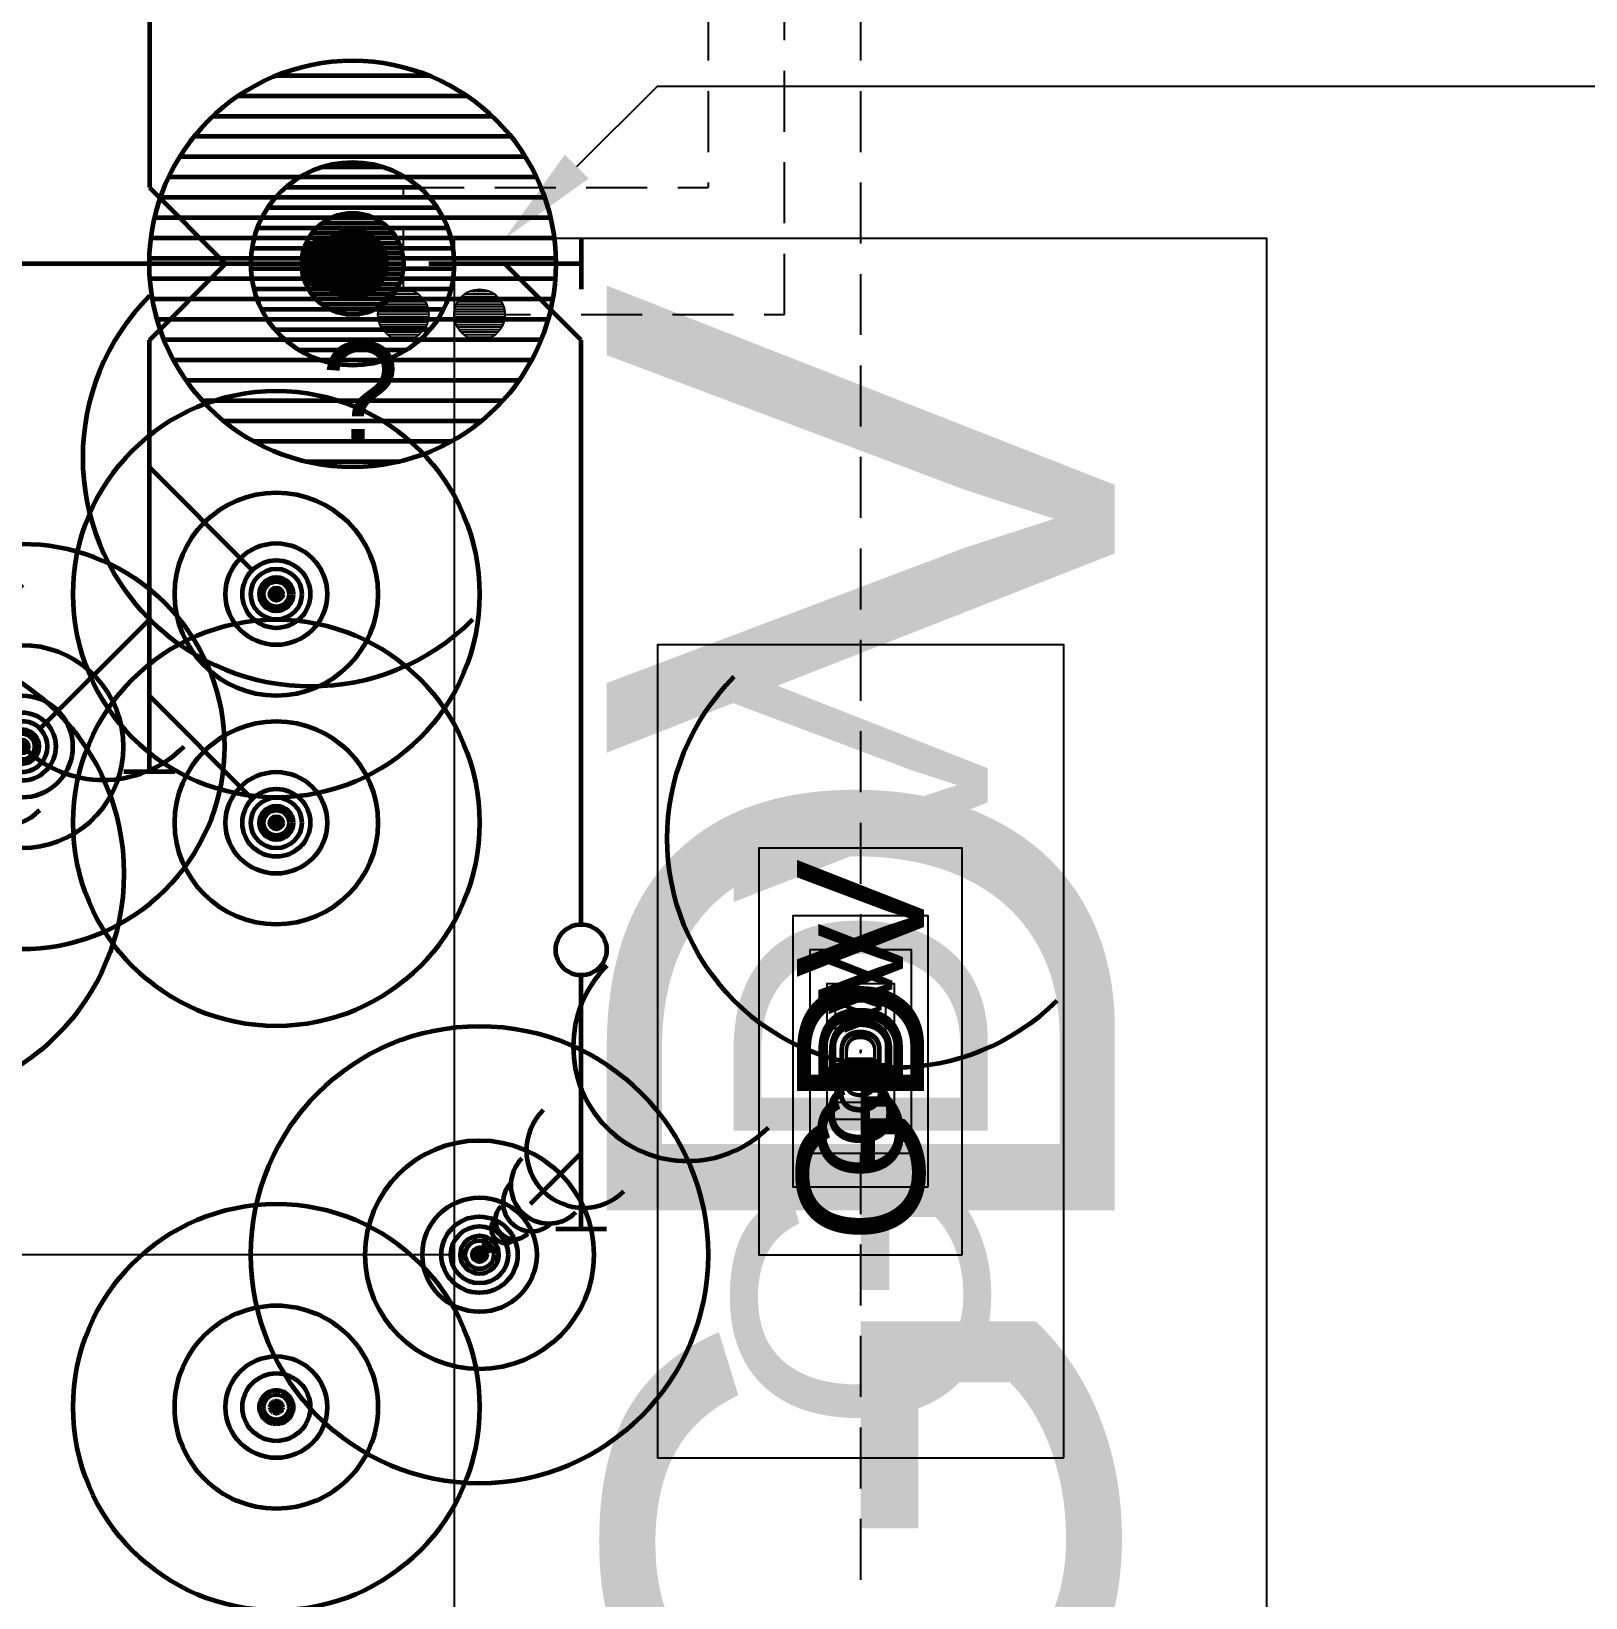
# Model space of a CAD drawing. Extents: x -3956 to 1666, y -2601 to 1886.
# Drawn here: x -605.9 to -422.4, y 336.2 to 521.2 of the extents above; entities that cross this region are included whole.
import ezdxf
from ezdxf.enums import TextEntityAlignment as Align

# ---------------------------------------------------------------- set-up
doc = ezdxf.new("R2010")
doc.units = 0
doc.header["$LTSCALE"] = 36
doc.header["$MEASUREMENT"] = 0
doc.linetypes.add('VENT', pattern=[0.30000000000000004, 0.2, -0.1])
for name, color, linetype in [('G-ANNO-TEXT', 70, 'Continuous'), ('P-GOIV-N', 3, 'VENT'), ('P-GOIV-N @ 1 (1)', 3, 'VENT'), ('P-GOIV-N @ 1 (2)', 3, 'VENT'), ('P-GOIV-N @ 12', 3, 'VENT'), ('P-GOIV-N @ 128', 3, 'VENT'), ('P-GOIV-N @ 16', 3, 'VENT'), ('P-GOIV-N @ 192', 3, 'VENT'), ('P-GOIV-N @ 2', 3, 'VENT'), ('P-GOIV-N @ 24', 3, 'VENT'), ('P-GOIV-N @ 384', 3, 'VENT'), ('P-GOIV-N @ 4', 3, 'VENT'), ('P-GOIV-N @ 48', 3, 'VENT'), ('P-GOIV-N @ 64', 3, 'VENT'), ('P-GOIV-N @ 768', 3, 'VENT'), ('P-GOIV-N @ 8', 3, 'VENT'), ('P-GOIV-N @ 96', 3, 'VENT'), ('P-GV-N', 3, 'VENT'), ('P-GV-N @ 1 (1)', 3, 'VENT'), ('P-GV-N @ 1 (2)', 3, 'VENT'), ('P-GV-N @ 128', 3, 'VENT'), ('P-GV-N @ 192', 3, 'VENT'), ('P-GV-N @ 384', 3, 'VENT'), ('P-GV-N @ 48', 3, 'VENT'), ('P-GV-N @ 64', 3, 'VENT'), ('P-GV-N @ 768', 3, 'VENT'), ('P-GV-N @ 96', 3, 'VENT'), ('P-TP-N', 4, 'Continuous')]:
    doc.layers.add(name, color=color, linetype=linetype)
doc.layers.add('P-SAN-DFU', color=7, linetype='Continuous', plot=False)
for name, color, linetype, lineweight in [('P-SAN-N', 6, 'Continuous', 60), ('P-SAN-N @ 1 (1)', 6, 'Continuous', 60), ('P-SAN-N @ 1 (2)', 6, 'Continuous', 60), ('P-SAN-N @ 12', 6, 'Continuous', 60), ('P-SAN-N @ 128', 6, 'Continuous', 60), ('P-SAN-N @ 16', 6, 'Continuous', 60), ('P-SAN-N @ 192', 6, 'Continuous', 60), ('P-SAN-N @ 2', 6, 'Continuous', 60), ('P-SAN-N @ 24', 6, 'Continuous', 60), ('P-SAN-N @ 384', 6, 'Continuous', 60), ('P-SAN-N @ 4', 6, 'Continuous', 60), ('P-SAN-N @ 48', 6, 'Continuous', 60), ('P-SAN-N @ 64', 6, 'Continuous', 60), ('P-SAN-N @ 768', 6, 'Continuous', 60), ('P-SAN-N @ 8', 6, 'Continuous', 60), ('P-SAN-N @ 96', 6, 'Continuous', 60), ('P-SANV-N', 5, 'VENT', 60), ('P-SANV-N @ 1 (1)', 5, 'VENT', 60), ('P-SANV-N @ 1 (2)', 5, 'VENT', 60), ('P-SANV-N @ 12', 5, 'VENT', 60), ('P-SANV-N @ 128', 5, 'VENT', 60), ('P-SANV-N @ 16', 5, 'VENT', 60), ('P-SANV-N @ 192', 5, 'VENT', 60), ('P-SANV-N @ 2', 5, 'VENT', 60), ('P-SANV-N @ 24', 5, 'VENT', 60), ('P-SANV-N @ 384', 5, 'VENT', 60), ('P-SANV-N @ 4', 5, 'VENT', 60), ('P-SANV-N @ 48', 5, 'VENT', 60), ('P-SANV-N @ 64', 5, 'VENT', 60), ('P-SANV-N @ 768', 5, 'VENT', 60), ('P-SANV-N @ 8', 5, 'VENT', 60), ('P-SANV-N @ 96', 5, 'VENT', 60)]:
    doc.layers.add(name, color=color, linetype=linetype, lineweight=lineweight)
doc.styles.add('Arial', font='arial.ttf')

# ---------------------------------------------------------------- blocks, each defined once
blk = doc.blocks.new('*U25')
h = blk.add_hatch()
h.set_pattern_fill('ANSI31', color=256, scale=0.025, angle=135)
h.set_pattern_definition([(180, (0, 0), (-4.336808689942018e-19, -0.003125), [])])
edge = h.paths.add_edge_path()
edge.add_arc((-3.469446951953614e-18, -6.938893903907228e-18), 0.03125000000000001, 0, 360)
blk.add_circle((0, 0), 0.03125)
blk = doc.blocks.new('*U1678')
at = {"layer": 'P-GOIV-N @ 1 (1)'}
blk.add_blockref('*U25', (-556.0000000149366, 565.7428015229962), dxfattribs=at)
at = {"layer": 'P-GOIV-N @ 1 (2)'}
blk.add_blockref('*U25', (-556.0000000149366, 565.7428015229962), dxfattribs=at)
at = {"layer": 'P-GOIV-N @ 12', "xscale": 12, "yscale": 12, "zscale": 12}
blk.add_blockref('*U25', (-556.0000000149366, 565.7428015229962), dxfattribs=at)
at = {"layer": 'P-GOIV-N @ 128', "xscale": 128, "yscale": 128, "zscale": 128}
blk.add_blockref('*U25', (-556.0000000149366, 565.7428015229962), dxfattribs=at)
at = {"layer": 'P-GOIV-N @ 16', "xscale": 16, "yscale": 16, "zscale": 16}
blk.add_blockref('*U25', (-556.0000000149366, 565.7428015229962), dxfattribs=at)
at = {"layer": 'P-GOIV-N @ 192', "xscale": 192, "yscale": 192, "zscale": 192}
blk.add_blockref('*U25', (-556.0000000149366, 565.7428015229962), dxfattribs=at)
at = {"layer": 'P-GOIV-N @ 2', "xscale": 2, "yscale": 2, "zscale": 2}
blk.add_blockref('*U25', (-556.0000000149366, 565.7428015229962), dxfattribs=at)
at = {"layer": 'P-GOIV-N @ 24', "xscale": 24, "yscale": 24, "zscale": 24}
blk.add_blockref('*U25', (-556.0000000149366, 565.7428015229962), dxfattribs=at)
at = {"layer": 'P-GOIV-N @ 384', "xscale": 384, "yscale": 384, "zscale": 384}
blk.add_blockref('*U25', (-556.0000000149366, 565.7428015229962), dxfattribs=at)
at = {"layer": 'P-GOIV-N @ 4', "xscale": 4, "yscale": 4, "zscale": 4}
blk.add_blockref('*U25', (-556.0000000149366, 565.7428015229962), dxfattribs=at)
at = {"layer": 'P-GOIV-N @ 48', "xscale": 48, "yscale": 48, "zscale": 48}
blk.add_blockref('*U25', (-556.0000000149366, 565.7428015229962), dxfattribs=at)
at = {"layer": 'P-GOIV-N @ 64', "xscale": 64, "yscale": 64, "zscale": 64}
blk.add_blockref('*U25', (-556.0000000149366, 565.7428015229962), dxfattribs=at)
at = {"layer": 'P-GOIV-N @ 768', "xscale": 768, "yscale": 768, "zscale": 768}
blk.add_blockref('*U25', (-556.0000000149366, 565.7428015229962), dxfattribs=at)
at = {"layer": 'P-GOIV-N @ 8', "xscale": 8, "yscale": 8, "zscale": 8}
blk.add_blockref('*U25', (-556.0000000149366, 565.7428015229962), dxfattribs=at)
at = {"layer": 'P-GOIV-N @ 96', "xscale": 96, "yscale": 96, "zscale": 96}
blk.add_blockref('*U25', (-553.0000000149366, 487.7428015229962), dxfattribs=at)
blk = doc.blocks.new('*U1679')
at = {"layer": 'P-GOIV-N @ 1 (1)'}
blk.add_blockref('*U25', (-556.0000000149366, 556.7428015229962), dxfattribs=at)
at = {"layer": 'P-GOIV-N @ 1 (2)'}
blk.add_blockref('*U25', (-556.0000000149366, 556.7428015229962), dxfattribs=at)
at = {"layer": 'P-GOIV-N @ 12', "xscale": 12, "yscale": 12, "zscale": 12}
blk.add_blockref('*U25', (-556.0000000149366, 556.7428015229962), dxfattribs=at)
at = {"layer": 'P-GOIV-N @ 128', "xscale": 128, "yscale": 128, "zscale": 128}
blk.add_blockref('*U25', (-556.0000000149366, 556.7428015229962), dxfattribs=at)
at = {"layer": 'P-GOIV-N @ 16', "xscale": 16, "yscale": 16, "zscale": 16}
blk.add_blockref('*U25', (-556.0000000149366, 556.7428015229962), dxfattribs=at)
at = {"layer": 'P-GOIV-N @ 192', "xscale": 192, "yscale": 192, "zscale": 192}
blk.add_blockref('*U25', (-556.0000000149366, 556.7428015229962), dxfattribs=at)
at = {"layer": 'P-GOIV-N @ 2', "xscale": 2, "yscale": 2, "zscale": 2}
blk.add_blockref('*U25', (-556.0000000149366, 556.7428015229962), dxfattribs=at)
at = {"layer": 'P-GOIV-N @ 24', "xscale": 24, "yscale": 24, "zscale": 24}
blk.add_blockref('*U25', (-556.0000000149366, 556.7428015229962), dxfattribs=at)
at = {"layer": 'P-GOIV-N @ 384', "xscale": 384, "yscale": 384, "zscale": 384}
blk.add_blockref('*U25', (-556.0000000149366, 556.7428015229962), dxfattribs=at)
at = {"layer": 'P-GOIV-N @ 4', "xscale": 4, "yscale": 4, "zscale": 4}
blk.add_blockref('*U25', (-556.0000000149366, 556.7428015229962), dxfattribs=at)
at = {"layer": 'P-GOIV-N @ 48', "xscale": 48, "yscale": 48, "zscale": 48}
blk.add_blockref('*U25', (-556.0000000149366, 556.7428015229962), dxfattribs=at)
at = {"layer": 'P-GOIV-N @ 64', "xscale": 64, "yscale": 64, "zscale": 64}
blk.add_blockref('*U25', (-556.0000000149366, 556.7428015229962), dxfattribs=at)
at = {"layer": 'P-GOIV-N @ 768', "xscale": 768, "yscale": 768, "zscale": 768}
blk.add_blockref('*U25', (-556.0000000149366, 556.7428015229962), dxfattribs=at)
at = {"layer": 'P-GOIV-N @ 8', "xscale": 8, "yscale": 8, "zscale": 8}
blk.add_blockref('*U25', (-556.0000000149366, 556.7428015229962), dxfattribs=at)
at = {"layer": 'P-GOIV-N @ 96', "xscale": 96, "yscale": 96, "zscale": 96}
blk.add_blockref('*U25', (-562.0000000149366, 487.7428015229962), dxfattribs=at)
blk = doc.blocks.new('*U1689')
at = {"layer": 'P-SAN-N @ 1 (1)'}
blk.add_blockref('*U25', (-568.0000000149366, 493.7428015229962), dxfattribs=at)
at = {"layer": 'P-SAN-N @ 1 (2)'}
blk.add_blockref('*U25', (-568.0000000149366, 493.7428015229962), dxfattribs=at)
at = {"layer": 'P-SAN-N @ 12', "xscale": 12, "yscale": 12, "zscale": 12}
blk.add_blockref('*U25', (-568.0000000149366, 493.7428015229962), dxfattribs=at)
at = {"layer": 'P-SAN-N @ 128', "xscale": 128, "yscale": 128, "zscale": 128}
blk.add_blockref('*U25', (-568.0000000149366, 493.7428015229962), dxfattribs=at)
at = {"layer": 'P-SAN-N @ 16', "xscale": 16, "yscale": 16, "zscale": 16}
blk.add_blockref('*U25', (-568.0000000149366, 493.7428015229962), dxfattribs=at)
at = {"layer": 'P-SAN-N @ 192', "xscale": 192, "yscale": 192, "zscale": 192}
blk.add_blockref('*U25', (-568.0000000149366, 493.7428015229962), dxfattribs=at)
at = {"layer": 'P-SAN-N @ 2', "xscale": 2, "yscale": 2, "zscale": 2}
blk.add_blockref('*U25', (-568.0000000149366, 493.7428015229962), dxfattribs=at)
at = {"layer": 'P-SAN-N @ 24', "xscale": 24, "yscale": 24, "zscale": 24}
blk.add_blockref('*U25', (-568.0000000149366, 493.7428015229962), dxfattribs=at)
at = {"layer": 'P-SAN-N @ 384', "xscale": 384, "yscale": 384, "zscale": 384}
blk.add_blockref('*U25', (-568.0000000149366, 493.7428015229962), dxfattribs=at)
at = {"layer": 'P-SAN-N @ 4', "xscale": 4, "yscale": 4, "zscale": 4}
blk.add_blockref('*U25', (-568.0000000149366, 493.7428015229962), dxfattribs=at)
at = {"layer": 'P-SAN-N @ 48', "xscale": 48, "yscale": 48, "zscale": 48}
blk.add_blockref('*U25', (-568.0000000149366, 493.7428015229962), dxfattribs=at)
at = {"layer": 'P-SAN-N @ 64', "xscale": 64, "yscale": 64, "zscale": 64}
blk.add_blockref('*U25', (-568.0000000149366, 493.7428015229962), dxfattribs=at)
at = {"layer": 'P-SAN-N @ 768', "xscale": 768, "yscale": 768, "zscale": 768}
blk.add_blockref('*U25', (-568.0000000149366, 493.7428015229962), dxfattribs=at)
at = {"layer": 'P-SAN-N @ 8', "xscale": 8, "yscale": 8, "zscale": 8}
blk.add_blockref('*U25', (-568.0000000149366, 493.7428015229962), dxfattribs=at)
at = {"layer": 'P-SAN-N @ 96', "xscale": 96, "yscale": 96, "zscale": 96}
blk.add_blockref('*U25', (-571.0000000149366, 493.7428015229962), dxfattribs=at)
blk = doc.blocks.new('*U7')
blk.add_circle((0, 0), 0.03125)
blk = doc.blocks.new('*U1690')
at = {"layer": 'P-SAN-N @ 1 (1)'}
blk.add_blockref('*U7', (-577.0000000149366, 427.7428015229962), dxfattribs=at)
at = {"layer": 'P-SAN-N @ 1 (2)'}
blk.add_blockref('*U7', (-577.0000000149366, 427.7428015229962), dxfattribs=at)
at = {"layer": 'P-SAN-N @ 12', "xscale": 12, "yscale": 12, "zscale": 12}
blk.add_blockref('*U7', (-577.0000000149366, 427.7428015229962), dxfattribs=at)
at = {"layer": 'P-SAN-N @ 128', "xscale": 128, "yscale": 128, "zscale": 128}
blk.add_blockref('*U7', (-577.0000000149366, 427.7428015229962), dxfattribs=at)
at = {"layer": 'P-SAN-N @ 16', "xscale": 16, "yscale": 16, "zscale": 16}
blk.add_blockref('*U7', (-577.0000000149366, 427.7428015229962), dxfattribs=at)
at = {"layer": 'P-SAN-N @ 192', "xscale": 192, "yscale": 192, "zscale": 192}
blk.add_blockref('*U7', (-577.0000000149366, 427.7428015229962), dxfattribs=at)
at = {"layer": 'P-SAN-N @ 2', "xscale": 2, "yscale": 2, "zscale": 2}
blk.add_blockref('*U7', (-577.0000000149366, 427.7428015229962), dxfattribs=at)
at = {"layer": 'P-SAN-N @ 24', "xscale": 24, "yscale": 24, "zscale": 24}
blk.add_blockref('*U7', (-577.0000000149366, 427.7428015229962), dxfattribs=at)
at = {"layer": 'P-SAN-N @ 384', "xscale": 384, "yscale": 384, "zscale": 384}
blk.add_blockref('*U7', (-577.0000000149366, 427.7428015229962), dxfattribs=at)
at = {"layer": 'P-SAN-N @ 4', "xscale": 4, "yscale": 4, "zscale": 4}
blk.add_blockref('*U7', (-577.0000000149366, 427.7428015229962), dxfattribs=at)
at = {"layer": 'P-SAN-N @ 48', "xscale": 48, "yscale": 48, "zscale": 48}
blk.add_blockref('*U7', (-577.0000000149366, 427.7428015229962), dxfattribs=at)
at = {"layer": 'P-SAN-N @ 64', "xscale": 64, "yscale": 64, "zscale": 64}
blk.add_blockref('*U7', (-577.0000000149366, 427.7428015229962), dxfattribs=at)
at = {"layer": 'P-SAN-N @ 768', "xscale": 768, "yscale": 768, "zscale": 768}
blk.add_blockref('*U7', (-577.0000000149366, 427.7428015229962), dxfattribs=at)
at = {"layer": 'P-SAN-N @ 8', "xscale": 8, "yscale": 8, "zscale": 8}
blk.add_blockref('*U7', (-577.0000000149366, 427.7428015229962), dxfattribs=at)
at = {"layer": 'P-SAN-N @ 96', "xscale": 96, "yscale": 96, "zscale": 96}
blk.add_blockref('*U7', (-577.0000000149366, 427.7428015229962), dxfattribs=at)
blk = doc.blocks.new('*U1691')
at = {"layer": 'P-SAN-N @ 1 (1)'}
blk.add_blockref('*U7', (-577.0000000149366, 454.7428015229962), dxfattribs=at)
at = {"layer": 'P-SAN-N @ 1 (2)'}
blk.add_blockref('*U7', (-577.0000000149366, 454.7428015229962), dxfattribs=at)
at = {"layer": 'P-SAN-N @ 12', "xscale": 12, "yscale": 12, "zscale": 12}
blk.add_blockref('*U7', (-577.0000000149366, 454.7428015229962), dxfattribs=at)
at = {"layer": 'P-SAN-N @ 128', "xscale": 128, "yscale": 128, "zscale": 128}
blk.add_blockref('*U7', (-577.0000000149366, 454.7428015229962), dxfattribs=at)
at = {"layer": 'P-SAN-N @ 16', "xscale": 16, "yscale": 16, "zscale": 16}
blk.add_blockref('*U7', (-577.0000000149366, 454.7428015229962), dxfattribs=at)
at = {"layer": 'P-SAN-N @ 192', "xscale": 192, "yscale": 192, "zscale": 192}
blk.add_blockref('*U7', (-577.0000000149366, 454.7428015229962), dxfattribs=at)
at = {"layer": 'P-SAN-N @ 2', "xscale": 2, "yscale": 2, "zscale": 2}
blk.add_blockref('*U7', (-577.0000000149366, 454.7428015229962), dxfattribs=at)
at = {"layer": 'P-SAN-N @ 24', "xscale": 24, "yscale": 24, "zscale": 24}
blk.add_blockref('*U7', (-577.0000000149366, 454.7428015229962), dxfattribs=at)
at = {"layer": 'P-SAN-N @ 384', "xscale": 384, "yscale": 384, "zscale": 384}
blk.add_blockref('*U7', (-577.0000000149366, 454.7428015229962), dxfattribs=at)
at = {"layer": 'P-SAN-N @ 4', "xscale": 4, "yscale": 4, "zscale": 4}
blk.add_blockref('*U7', (-577.0000000149366, 454.7428015229962), dxfattribs=at)
at = {"layer": 'P-SAN-N @ 48', "xscale": 48, "yscale": 48, "zscale": 48}
blk.add_blockref('*U7', (-577.0000000149366, 454.7428015229962), dxfattribs=at)
at = {"layer": 'P-SAN-N @ 64', "xscale": 64, "yscale": 64, "zscale": 64}
blk.add_blockref('*U7', (-577.0000000149366, 454.7428015229962), dxfattribs=at)
at = {"layer": 'P-SAN-N @ 768', "xscale": 768, "yscale": 768, "zscale": 768}
blk.add_blockref('*U7', (-577.0000000149366, 454.7428015229962), dxfattribs=at)
at = {"layer": 'P-SAN-N @ 8', "xscale": 8, "yscale": 8, "zscale": 8}
blk.add_blockref('*U7', (-577.0000000149366, 454.7428015229962), dxfattribs=at)
at = {"layer": 'P-SAN-N @ 96', "xscale": 96, "yscale": 96, "zscale": 96}
blk.add_blockref('*U7', (-577.0000000149366, 454.7428015229962), dxfattribs=at)
blk = doc.blocks.new('*U20')
at = {"linetype": 'Continuous'}
blk.add_circle((0, 0), 0.03515625, dxfattribs=at)
blk.add_arc((0.09046299364832541, 2.556089733746285e-18), 0.03515625, 90, 270, dxfattribs=at)
blk = doc.blocks.new('*U1692')
at = {"layer": 'P-SAN-N @ 1 (1)', "rotation": 45}
blk.add_blockref('*U20', (-622.0000000149366, 421.7428015229962), dxfattribs=at)
at = {"layer": 'P-SAN-N @ 1 (2)', "rotation": 45}
blk.add_blockref('*U20', (-622.0000000149366, 421.7428015229962), dxfattribs=at)
at = {"layer": 'P-SAN-N @ 12', "xscale": 12, "yscale": 12, "zscale": 12, "rotation": 44.99999999999999}
blk.add_blockref('*U20', (-622.0000000149366, 421.7428015229962), dxfattribs=at)
at = {"layer": 'P-SAN-N @ 128', "xscale": 128, "yscale": 128, "zscale": 128, "rotation": 45}
blk.add_blockref('*U20', (-622.0000000149366, 421.7428015229962), dxfattribs=at)
at = {"layer": 'P-SAN-N @ 16', "xscale": 16, "yscale": 16, "zscale": 16, "rotation": 45}
blk.add_blockref('*U20', (-622.0000000149366, 421.7428015229962), dxfattribs=at)
at = {"layer": 'P-SAN-N @ 192', "xscale": 192, "yscale": 192, "zscale": 192, "rotation": 44.99999999999999}
blk.add_blockref('*U20', (-622.0000000149366, 421.7428015229962), dxfattribs=at)
at = {"layer": 'P-SAN-N @ 2', "xscale": 2, "yscale": 2, "zscale": 2, "rotation": 45}
blk.add_blockref('*U20', (-622.0000000149366, 421.7428015229962), dxfattribs=at)
at = {"layer": 'P-SAN-N @ 24', "xscale": 24, "yscale": 24, "zscale": 24, "rotation": 44.99999999999999}
blk.add_blockref('*U20', (-622.0000000149366, 421.7428015229962), dxfattribs=at)
at = {"layer": 'P-SAN-N @ 384', "xscale": 384, "yscale": 384, "zscale": 384, "rotation": 44.99999999999999}
blk.add_blockref('*U20', (-622.0000000149366, 421.7428015229962), dxfattribs=at)
at = {"layer": 'P-SAN-N @ 4', "xscale": 4, "yscale": 4, "zscale": 4, "rotation": 45}
blk.add_blockref('*U20', (-622.0000000149366, 421.7428015229962), dxfattribs=at)
at = {"layer": 'P-SAN-N @ 48', "xscale": 48, "yscale": 48, "zscale": 48, "rotation": 44.99999999999999}
blk.add_blockref('*U20', (-622.0000000149366, 421.7428015229962), dxfattribs=at)
at = {"layer": 'P-SAN-N @ 64', "xscale": 64, "yscale": 64, "zscale": 64, "rotation": 45}
blk.add_blockref('*U20', (-622.0000000149366, 421.7428015229962), dxfattribs=at)
at = {"layer": 'P-SAN-N @ 768', "xscale": 768, "yscale": 768, "zscale": 768, "rotation": 44.99999999999999}
blk.add_blockref('*U20', (-622.0000000149366, 421.7428015229962), dxfattribs=at)
at = {"layer": 'P-SAN-N @ 8', "xscale": 8, "yscale": 8, "zscale": 8, "rotation": 45}
blk.add_blockref('*U20', (-622.0000000149366, 421.7428015229962), dxfattribs=at)
at = {"layer": 'P-SAN-N @ 96', "xscale": 96, "yscale": 96, "zscale": 96, "rotation": 44.99999999999999}
blk.add_blockref('*U20', (-622.0000000149366, 421.7428015229962), dxfattribs=at)
blk = doc.blocks.new('Pipe-Plan')
for p, q in [((-0.09375000000000007, -0.03124999999999999), (-0.09375000000000007, 0.03125000000000001)), ((-0.09375000000000007, 7.654042494670958e-18), (-4.510281037539698e-17, -2.8775150500842e-17))]:
    blk.add_line(p, q)
blk = doc.blocks.new('*U1697')
at = {"layer": 'P-SAN-N @ 1 (1)', "rotation": 44.99999999999999}
blk.add_blockref('*U20', (-553.0000000149366, 376.7428015229962), dxfattribs=at)
at = {"layer": 'P-SAN-N @ 1 (2)', "rotation": 44.99999999999999}
blk.add_blockref('*U20', (-553.0000000149366, 376.7428015229962), dxfattribs=at)
at = {"layer": 'P-SAN-N @ 12', "xscale": 12, "yscale": 12, "zscale": 12, "rotation": 44.99999999999999}
blk.add_blockref('*U20', (-553.0000000149366, 376.7428015229962), dxfattribs=at)
at = {"layer": 'P-SAN-N @ 128', "xscale": 128, "yscale": 128, "zscale": 128, "rotation": 44.99999999999999}
blk.add_blockref('*U20', (-553.0000000149366, 376.7428015229962), dxfattribs=at)
at = {"layer": 'P-SAN-N @ 16', "xscale": 16, "yscale": 16, "zscale": 16, "rotation": 44.99999999999999}
blk.add_blockref('*U20', (-553.0000000149366, 376.7428015229962), dxfattribs=at)
at = {"layer": 'P-SAN-N @ 192', "xscale": 192, "yscale": 192, "zscale": 192, "rotation": 44.99999999999999}
blk.add_blockref('*U20', (-553.0000000149366, 376.7428015229962), dxfattribs=at)
at = {"layer": 'P-SAN-N @ 2', "xscale": 2, "yscale": 2, "zscale": 2, "rotation": 44.99999999999999}
blk.add_blockref('*U20', (-553.0000000149366, 376.7428015229962), dxfattribs=at)
at = {"layer": 'P-SAN-N @ 24', "xscale": 24, "yscale": 24, "zscale": 24, "rotation": 44.99999999999999}
blk.add_blockref('*U20', (-553.0000000149366, 376.7428015229962), dxfattribs=at)
at = {"layer": 'P-SAN-N @ 384', "xscale": 384, "yscale": 384, "zscale": 384, "rotation": 44.99999999999999}
blk.add_blockref('*U20', (-553.0000000149366, 376.7428015229962), dxfattribs=at)
at = {"layer": 'P-SAN-N @ 4', "xscale": 4, "yscale": 4, "zscale": 4, "rotation": 44.99999999999999}
blk.add_blockref('*U20', (-553.0000000149366, 376.7428015229962), dxfattribs=at)
at = {"layer": 'P-SAN-N @ 48', "xscale": 48, "yscale": 48, "zscale": 48, "rotation": 44.99999999999999}
blk.add_blockref('*U20', (-553.0000000149366, 376.7428015229962), dxfattribs=at)
at = {"layer": 'P-SAN-N @ 64', "xscale": 64, "yscale": 64, "zscale": 64, "rotation": 44.99999999999999}
blk.add_blockref('*U20', (-553.0000000149366, 376.7428015229962), dxfattribs=at)
at = {"layer": 'P-SAN-N @ 768', "xscale": 768, "yscale": 768, "zscale": 768, "rotation": 44.99999999999999}
blk.add_blockref('*U20', (-553.0000000149366, 376.7428015229962), dxfattribs=at)
at = {"layer": 'P-SAN-N @ 8', "xscale": 8, "yscale": 8, "zscale": 8, "rotation": 44.99999999999999}
blk.add_blockref('*U20', (-553.0000000149366, 376.7428015229962), dxfattribs=at)
at = {"layer": 'P-SAN-N @ 96', "xscale": 96, "yscale": 96, "zscale": 96, "rotation": 44.99999999999999}
blk.add_blockref('*U20', (-553.0000000149366, 376.7428015229962), dxfattribs=at)
blk = doc.blocks.new('*U1707')
at = {"layer": 'P-SANV-N @ 1 (1)'}
blk.add_blockref('*U7', (-577.0000000149366, 358.7428015229962), dxfattribs=at)
at = {"layer": 'P-SANV-N @ 1 (2)'}
blk.add_blockref('*U7', (-577.0000000149366, 358.7428015229962), dxfattribs=at)
at = {"layer": 'P-SANV-N @ 12', "xscale": 12, "yscale": 12, "zscale": 12}
blk.add_blockref('*U7', (-577.0000000149366, 358.7428015229962), dxfattribs=at)
at = {"layer": 'P-SANV-N @ 128', "xscale": 128, "yscale": 128, "zscale": 128}
blk.add_blockref('*U7', (-577.0000000149366, 358.7428015229962), dxfattribs=at)
at = {"layer": 'P-SANV-N @ 16', "xscale": 16, "yscale": 16, "zscale": 16}
blk.add_blockref('*U7', (-577.0000000149366, 358.7428015229962), dxfattribs=at)
at = {"layer": 'P-SANV-N @ 192', "xscale": 192, "yscale": 192, "zscale": 192}
blk.add_blockref('*U7', (-577.0000000149366, 358.7428015229962), dxfattribs=at)
at = {"layer": 'P-SANV-N @ 2', "xscale": 2, "yscale": 2, "zscale": 2}
blk.add_blockref('*U7', (-577.0000000149366, 358.7428015229962), dxfattribs=at)
at = {"layer": 'P-SANV-N @ 24', "xscale": 24, "yscale": 24, "zscale": 24}
blk.add_blockref('*U7', (-577.0000000149366, 358.7428015229962), dxfattribs=at)
at = {"layer": 'P-SANV-N @ 384', "xscale": 384, "yscale": 384, "zscale": 384}
blk.add_blockref('*U7', (-577.0000000149366, 358.7428015229962), dxfattribs=at)
at = {"layer": 'P-SANV-N @ 4', "xscale": 4, "yscale": 4, "zscale": 4}
blk.add_blockref('*U7', (-577.0000000149366, 358.7428015229962), dxfattribs=at)
at = {"layer": 'P-SANV-N @ 48', "xscale": 48, "yscale": 48, "zscale": 48}
blk.add_blockref('*U7', (-577.0000000149366, 358.7428015229962), dxfattribs=at)
at = {"layer": 'P-SANV-N @ 64', "xscale": 64, "yscale": 64, "zscale": 64}
blk.add_blockref('*U7', (-577.0000000149366, 358.7428015229962), dxfattribs=at)
at = {"layer": 'P-SANV-N @ 768', "xscale": 768, "yscale": 768, "zscale": 768}
blk.add_blockref('*U7', (-577.0000000149366, 358.7428015229962), dxfattribs=at)
at = {"layer": 'P-SANV-N @ 8', "xscale": 8, "yscale": 8, "zscale": 8}
blk.add_blockref('*U7', (-577.0000000149366, 358.7428015229962), dxfattribs=at)
at = {"layer": 'P-SANV-N @ 96', "xscale": 96, "yscale": 96, "zscale": 96}
blk.add_blockref('*U7', (-541.0000000149366, 412.7428015229962), dxfattribs=at)
blk = doc.blocks.new('*U64')
at = {"layer": 'DEFPOINTS'}
blk.add_lwpolyline([(-0.125, -0.06249999999999999), (0.125, -0.06249999999999998), (0.125, 0.06250000000000003), (-0.125, 0.0625)], close=True, dxfattribs=at)
at = {"style": 'Arial'}
blk.add_text('GDV', height=0.078125, dxfattribs=at).set_placement((-5.071770309964179e-17, 2.775557561562891e-17), align=Align.MIDDLE)
blk = doc.blocks.new('*U1727')
at = {"layer": 'P-GV-N @ 1 (1)', "linetype": 'ByBlock', "lineweight": -2, "rotation": 90}
blk.add_blockref('*U64', (-508.0000000149366, 400.7428015229962), dxfattribs=at)
at = {"layer": 'P-GV-N @ 1 (2)', "linetype": 'ByBlock', "lineweight": -2, "rotation": 90}
blk.add_blockref('*U64', (-508.0000000149366, 400.7428015229962), dxfattribs=at)
at = {"layer": 'P-GV-N @ 128', "linetype": 'ByBlock', "lineweight": -2, "xscale": 128, "yscale": 128, "zscale": 128, "rotation": 90}
blk.add_blockref('*U64', (-508.0000000149366, 400.7428015229962), dxfattribs=at)
at = {"layer": 'P-GV-N @ 192', "linetype": 'ByBlock', "lineweight": -2, "xscale": 192, "yscale": 192, "zscale": 192, "rotation": 90}
blk.add_blockref('*U64', (-508.0000000149366, 400.7428015229962), dxfattribs=at)
at = {"layer": 'P-GV-N @ 384', "linetype": 'ByBlock', "lineweight": -2, "xscale": 384, "yscale": 384, "zscale": 384, "rotation": 90}
blk.add_blockref('*U64', (-508.0000000149366, 400.7428015229962), dxfattribs=at)
at = {"layer": 'P-GV-N @ 48', "linetype": 'ByBlock', "lineweight": -2, "xscale": 48, "yscale": 48, "zscale": 48, "rotation": 90}
blk.add_blockref('*U64', (-508.0000000149366, 400.7428015229962), dxfattribs=at)
at = {"layer": 'P-GV-N @ 64', "linetype": 'ByBlock', "lineweight": -2, "xscale": 64, "yscale": 64, "zscale": 64, "rotation": 90}
blk.add_blockref('*U64', (-508.0000000149366, 400.7428015229962), dxfattribs=at)
at = {"layer": 'P-GV-N @ 768', "linetype": 'ByBlock', "lineweight": -2, "xscale": 768, "yscale": 768, "zscale": 768, "rotation": 90}
blk.add_blockref('*U64', (-508.0000000149366, 400.7428015229962), dxfattribs=at)
at = {"layer": 'P-GV-N @ 96', "linetype": 'ByBlock', "lineweight": -2, "xscale": 96, "yscale": 96, "zscale": 96, "rotation": 90}
blk.add_blockref('*U64', (-508.0000000149366, 400.7428015229962), dxfattribs=at)
blk = doc.blocks.new('*U13')
at = {"linetype": 'Continuous'}
blk.add_arc((0, 0), 0.03111555437015312, 232.5669694738212, 127.4330305261797, dxfattribs=at)
blk = doc.blocks.new('*U1770')
at = {"layer": 'P-SAN-N @ 1 (1)'}
blk.add_blockref('*U13', (-607.0000000149366, 436.7428015229962), dxfattribs=at)
at = {"layer": 'P-SAN-N @ 1 (2)'}
blk.add_blockref('*U13', (-607.0000000149366, 436.7428015229962), dxfattribs=at)
at = {"layer": 'P-SAN-N @ 12', "xscale": 12, "yscale": 12, "zscale": 12}
blk.add_blockref('*U13', (-607.0000000149366, 436.7428015229962), dxfattribs=at)
at = {"layer": 'P-SAN-N @ 128', "xscale": 128, "yscale": 128, "zscale": 128}
blk.add_blockref('*U13', (-607.0000000149366, 436.7428015229962), dxfattribs=at)
at = {"layer": 'P-SAN-N @ 16', "xscale": 16, "yscale": 16, "zscale": 16}
blk.add_blockref('*U13', (-607.0000000149366, 436.7428015229962), dxfattribs=at)
at = {"layer": 'P-SAN-N @ 192', "xscale": 192, "yscale": 192, "zscale": 192}
blk.add_blockref('*U13', (-607.0000000149366, 436.7428015229962), dxfattribs=at)
at = {"layer": 'P-SAN-N @ 2', "xscale": 2, "yscale": 2, "zscale": 2}
blk.add_blockref('*U13', (-607.0000000149366, 436.7428015229962), dxfattribs=at)
at = {"layer": 'P-SAN-N @ 24', "xscale": 24, "yscale": 24, "zscale": 24}
blk.add_blockref('*U13', (-607.0000000149366, 436.7428015229962), dxfattribs=at)
at = {"layer": 'P-SAN-N @ 384', "xscale": 384, "yscale": 384, "zscale": 384}
blk.add_blockref('*U13', (-607.0000000149366, 436.7428015229962), dxfattribs=at)
at = {"layer": 'P-SAN-N @ 4', "xscale": 4, "yscale": 4, "zscale": 4}
blk.add_blockref('*U13', (-607.0000000149366, 436.7428015229962), dxfattribs=at)
at = {"layer": 'P-SAN-N @ 48', "xscale": 48, "yscale": 48, "zscale": 48}
blk.add_blockref('*U13', (-607.0000000149366, 436.7428015229962), dxfattribs=at)
at = {"layer": 'P-SAN-N @ 64', "xscale": 64, "yscale": 64, "zscale": 64}
blk.add_blockref('*U13', (-607.0000000149366, 436.7428015229962), dxfattribs=at)
at = {"layer": 'P-SAN-N @ 768', "xscale": 768, "yscale": 768, "zscale": 768}
blk.add_blockref('*U13', (-607.0000000149366, 436.7428015229962), dxfattribs=at)
at = {"layer": 'P-SAN-N @ 8', "xscale": 8, "yscale": 8, "zscale": 8}
blk.add_blockref('*U13', (-607.0000000149366, 436.7428015229962), dxfattribs=at)
at = {"layer": 'P-SAN-N @ 96', "xscale": 96, "yscale": 96, "zscale": 96}
blk.add_blockref('*U13', (-607.0000000149366, 436.7428015229962), dxfattribs=at)

msp = doc.modelspace()

# ---------------------------------------------------------------- linework, layer by layer
at = {"layer": 'G-ANNO-TEXT'}
msp.add_lwpolyline([(-541.514718640698, 505.2280828972348), (-532.0000000149366, 514.7428015229962), (139.9999999850634, 514.7428015229962)], dxfattribs=at)
msp.add_solid([(-540.1005050783251, 503.8138693348617), (-550.0000000149366, 496.7428015229962), (-542.9289322030713, 506.6422964596079)], dxfattribs=at)
at = {"layer": 'P-GOIV-N'}
for p, q in [((-526.0000000149366, 589.7428015229962), (-526.0000000149366, 502.7428015229962)), ((-517.0000000149366, 487.7428015229962), (-517.0000000149366, 589.7428015229962)), ((-562.0000000149366, 490.7428015229962), (-562.0000000149366, 502.7428015229962)), ((-562.0000000149366, 502.7428015229962), (-526.0000000149366, 502.7428015229962)), ((-550.0000000149366, 487.7428015229962), (-547.0000000149366, 487.7428015229962)), ((-541.0000000149366, 487.7428015229962), (-517.0000000149366, 487.7428015229962))]:
    msp.add_line(p, q, dxfattribs=at)
at = {"layer": 'P-GV-N'}
for p, q in [((-508.0000000149366, 589.7428015229962), (-508.0000000149366, 412.7428015229962)), ((-508.0000000149366, 388.7428015229962), (-508.0000000149366, 52.74280152299616))]:
    msp.add_line(p, q, dxfattribs=at)
at = {"layer": 'P-SAN-N'}
for p, q in [((-592.0000000149366, 565.7428015229962), (-592.0000000149366, 502.7428015229962)), ((-592.0000000149366, 502.7428015229962), (-583.0000000149366, 493.7428015229962)), ((-571.0000000149366, 493.7428015229962), (-754.0000000149366, 493.7428015229962)), ((-592.0000000149366, 484.7428015229962), (-583.0000000149366, 493.7428015229962)), ((-565.0000000149366, 493.7428015229962), (-568.0000000149366, 493.7428015229962)), ((-550.0000000149366, 493.7428015229962), (-559.0000000149366, 493.7428015229962)), ((-541.0000000149366, 484.7428015229962), (-550.0000000149366, 493.7428015229962)), ((-592.0000000149366, 442.7428015229962), (-592.0000000149366, 484.7428015229962)), ((-541.0000000149366, 415.7428015229962), (-541.0000000149366, 484.7428015229962)), ((-580.0000000149366, 457.7428015229962), (-592.0000000149366, 469.7428015229962)), ((-604.8786796713771, 438.8641218665555), (-592.0000000149366, 451.7428015229962)), ((-580.0000000149366, 430.7428015229962), (-592.0000000149366, 442.7428015229962)), ((-541.0000000149366, 388.7428015229962), (-541.0000000149366, 409.7428015229962)), ((-547.0000000149366, 382.7428015229962), (-541.0000000149366, 388.7428015229962))]:
    msp.add_line(p, q, dxfattribs=at)
at = {"layer": 'P-TP-N'}
msp.add_line((-556.0000000149366, 376.7428015229962), (-664.0000000149366, 376.7428015229962), dxfattribs=at)

# ---------------------------------------------------------------- block references
at = {"layer": 'P-GOIV-N'}
for name in ['*U1678', '*U1679']:
    msp.add_blockref(name, (0, 0), dxfattribs=at)
at = {"layer": 'P-GV-N'}
msp.add_blockref('*U1727', (0, 0), dxfattribs=at)
at = {"layer": 'P-SAN-N'}
for name in ['*U1689', '*U1692', '*U1691', '*U1770', '*U1690', '*U1697']:
    msp.add_blockref(name, (0, 0), dxfattribs=at)
at = {"layer": 'P-SAN-N @ 96', "xscale": 96, "yscale": 96, "zscale": 96}
for p, rotation in [((-550.0000000149366, 493.7428015229962), 180), ((-592.0000000149366, 442.7428015229962), 90), ((-541.0000000149366, 388.7428015229962), 90)]:
    msp.add_blockref('Pipe-Plan', p, dxfattribs=dict(at, rotation=rotation))
at = {"layer": 'P-SANV-N'}
msp.add_blockref('*U1707', (0, 0), dxfattribs=at)

# ---------------------------------------------------------------- texts
at = {"layer": 'P-SAN-DFU', "style": 'Arial'}
msp.add_text('?', height=12, dxfattribs=at).set_placement((-571.7366985142544, 472.5381630509635))

doc.saveas('drawing.dxf')
